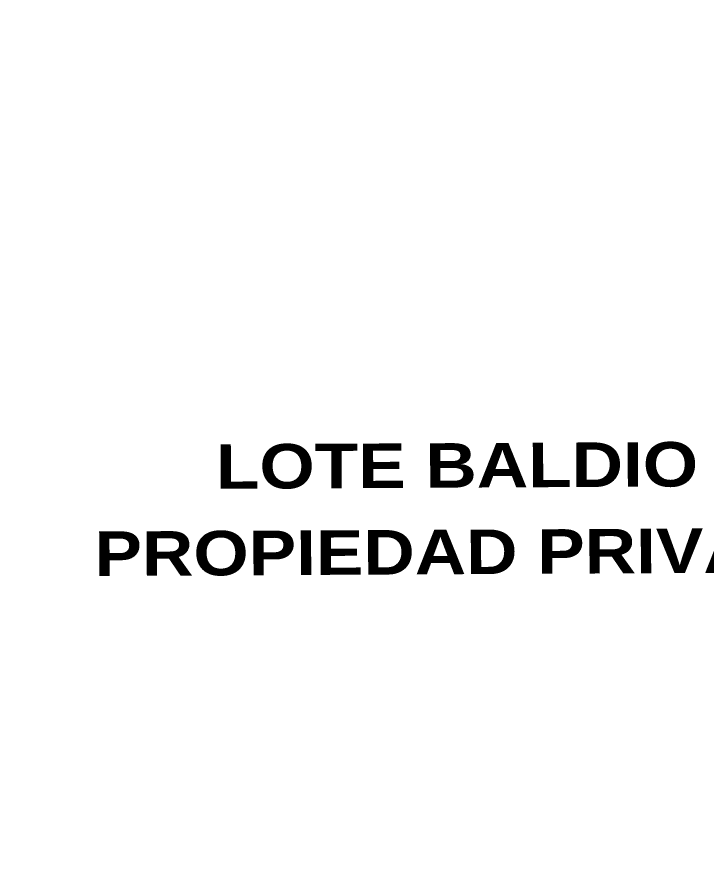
# Model space of a CAD drawing. Extents: x 604418 to 606014, y 1310869 to 1312555.
# Drawn here: x 605632.95 to 605662.41, y 1311048.44 to 1311084.97 of the extents above; entities that cross this region are included whole.
import ezdxf

# ---------------------------------------------------------------- set-up
doc = ezdxf.new("R2010")
doc.units = 0
doc.header["$MEASUREMENT"] = 0
doc.linetypes.add('SUBTERRANEO', pattern=[4.7625, 3.175, -1.5875])
doc.layers.get('0').update_dxf_attribs({"color": 10})
doc.layers.add('TEXTO', color=2, linetype='Continuous')
doc.layers.add('VPORTS', color=7, linetype='Continuous')
doc.styles.add('ARIAL', font='')
doc.styles.get('ARIAL').set_extended_font_data('Arial Black', bold=True)
doc.linetypes.add('RAYAXXX', pattern='A,0.8,["XXX",Standard,S=0.08,R=0,X=0,Y=-0.04],-0.22', length=1.02)

msp = doc.modelspace()

# ---------------------------------------------------------------- linework, layer by layer
at = {"color": 7, "linetype": 'SUBTERRANEO'}
for centre, radius, start, end in [((607666.55, 1312409.161), 2370.634, 211.427108, 214.703627), ((607550.65, 1312331.387), 2239.881, 211.275039, 214.751429)]:
    msp.add_arc(centre, radius, start, end, dxfattribs=at)
at = {"color": 32}
for centre in [(607554.041, 1312334.005), (607547.338, 1312328.423)]:
    msp.add_arc(centre, 2239.881, 211.275039, 214.751429, dxfattribs=at)
at = {"layer": 'VPORTS', "color": 251, "linetype": 'RAYAXXX', "ltscale": 10}
msp.add_arc((607542.229, 1312325.208), 2239.881, 211.596367, 214.751429, dxfattribs=at)

# ---------------------------------------------------------------- texts
at = {"layer": 'TEXTO', "color": 8, "style": 'ARIAL'}
for s, p in [('LOTE BALDIO', (605641.442, 1311064.833)), ('PROPIEDAD PRIVADA', (605636.256, 1311061.111))]:
    msp.add_text(s, height=1.90063, rotation=0.2882, dxfattribs=at).set_placement(p)

doc.saveas('drawing.dxf')
